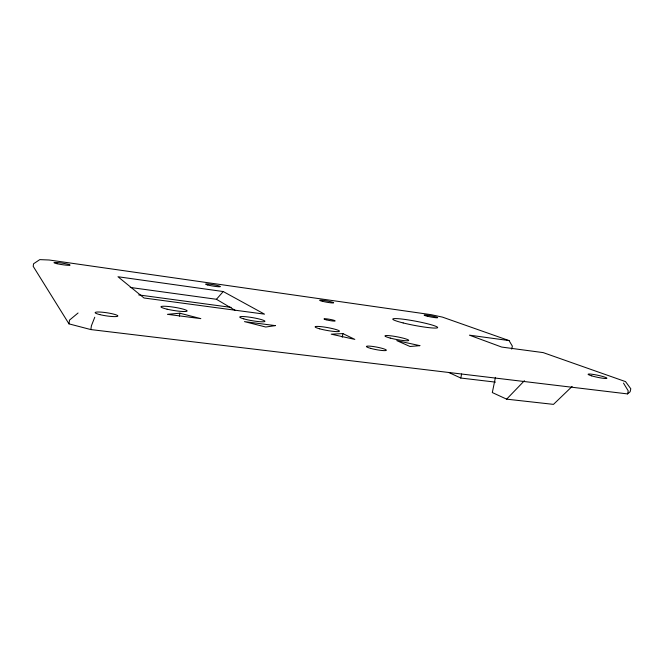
<?xml version="1.0" encoding="UTF-8"?>
<svg xmlns="http://www.w3.org/2000/svg" width="664" height="664" viewBox="0 0 664 664"><rect width="100%" height="100%" fill="white"/><g stroke="black" fill="none" stroke-linecap="round" stroke-linejoin="round"><path stroke-width="1" d="M511.728 349.123L512.351 346.118L509.056 340.582L469.431 335.162L501.685 347.064L543.193 352.609L625.529 381.617L630.8 388.78L630.128 391.76L627.546 393.91L90.843 329.576L68.981 323.866L69.529 320.089L78.07 312.993M90.843 329.576L91.408 325.758L94.769 317.234M179.388 316.172L179.861 313.209L200.818 318.637L167.436 314.329L179.861 313.209M342.234 337.262L342.906 333.594L331.228 334.175L354.817 339.387L342.906 333.594M495.477 382.132L460.799 378.04L461.613 373.998M495.444 377.368L492.314 392.557L506.64 399.155L553.486 404.376L572.136 386.431M627.546 393.91L628.235 390.872L623.496 383.095M130.219 287.446L216.439 299.281L223.237 291.546L264.513 314.147L144.013 297.995L117.993 276.747L223.237 291.546M506.64 399.155L524.444 380.688M138.718 294.916L231.163 307.391M509.056 340.582L442.456 317.118L431.06 314.67L49.128 259.998L39.782 259.624L33.557 263.774L33.2 266.347L68.981 323.866M448.748 372.479L460.799 378.04M216.439 299.281L235.097 310.329M275.311 325.626L265.749 327.02L244.476 321.617L275.311 325.626M419.847 345.653L410.037 346.492L396.757 340.615L419.847 345.653M390.216 338.076A12.076 1.369 10.7 0 0 408.709 340.474A12.076 1.369 10.7 0 0 391.702 335.942A12.076 1.369 10.7 0 0 390.216 338.076M319.724 328.838A12.367 1.461 10.2 0 0 339.312 331.377A12.367 1.461 10.2 0 0 322.754 326.837A12.367 1.461 10.2 0 0 319.724 328.838M243.812 318.886A12.757 1.544 9.7 0 0 264.612 321.583A12.757 1.544 9.7 0 0 248.602 317.043A12.757 1.544 9.7 0 0 243.812 318.886M167.079 309.175A13.247 1.627 9.1 0 0 187.14 311.018A13.247 1.627 9.1 0 0 167.984 306.461A13.247 1.627 9.1 0 0 167.079 309.175M326.099 319.782A5.677 0.614 10.2 0 0 335.113 320.994A5.677 0.614 10.2 0 0 327.535 318.969A5.677 0.614 10.2 0 0 326.099 319.782M403.156 322.936A22.858 2.175 10.7 0 0 437.651 327.618A22.858 2.175 10.7 0 0 404.799 319.417A22.858 2.175 10.7 0 0 403.156 322.936M57.029 263.708A8.109 0.755 8.7 0 0 69.994 265.193A8.109 0.755 8.7 0 0 59.196 262.72A8.109 0.755 8.7 0 0 57.029 263.708M207.749 284.989A7.462 0.697 9.5 0 0 220.083 286.732A7.462 0.697 9.5 0 0 211.127 284.366A7.462 0.697 9.5 0 0 207.749 284.989M322.347 301.29A7.096 0.639 10.2 0 0 333.618 302.884A7.096 0.639 10.2 0 0 324.156 300.493A7.096 0.639 10.2 0 0 322.347 301.29M427.325 316.222A6.856 0.581 10.7 0 0 437.667 317.691A6.856 0.581 10.7 0 0 427.824 315.284A6.856 0.581 10.7 0 0 427.325 316.222M99.816 314.611A11.471 1.569 8.5 0 0 117.81 316.13A11.471 1.569 8.5 0 0 101.965 312.188A11.471 1.569 8.5 0 0 99.816 314.611M370.603 348.359A10.143 1.295 10.7 0 0 386.323 350.318A10.143 1.295 10.7 0 0 372.247 346.392A10.143 1.295 10.7 0 0 370.603 348.359M591.757 375.882A9.62 1.029 12 0 0 606.846 378.356A9.62 1.029 12 0 0 593.956 374.537A9.62 1.029 12 0 0 591.757 375.882"/></g></svg>
